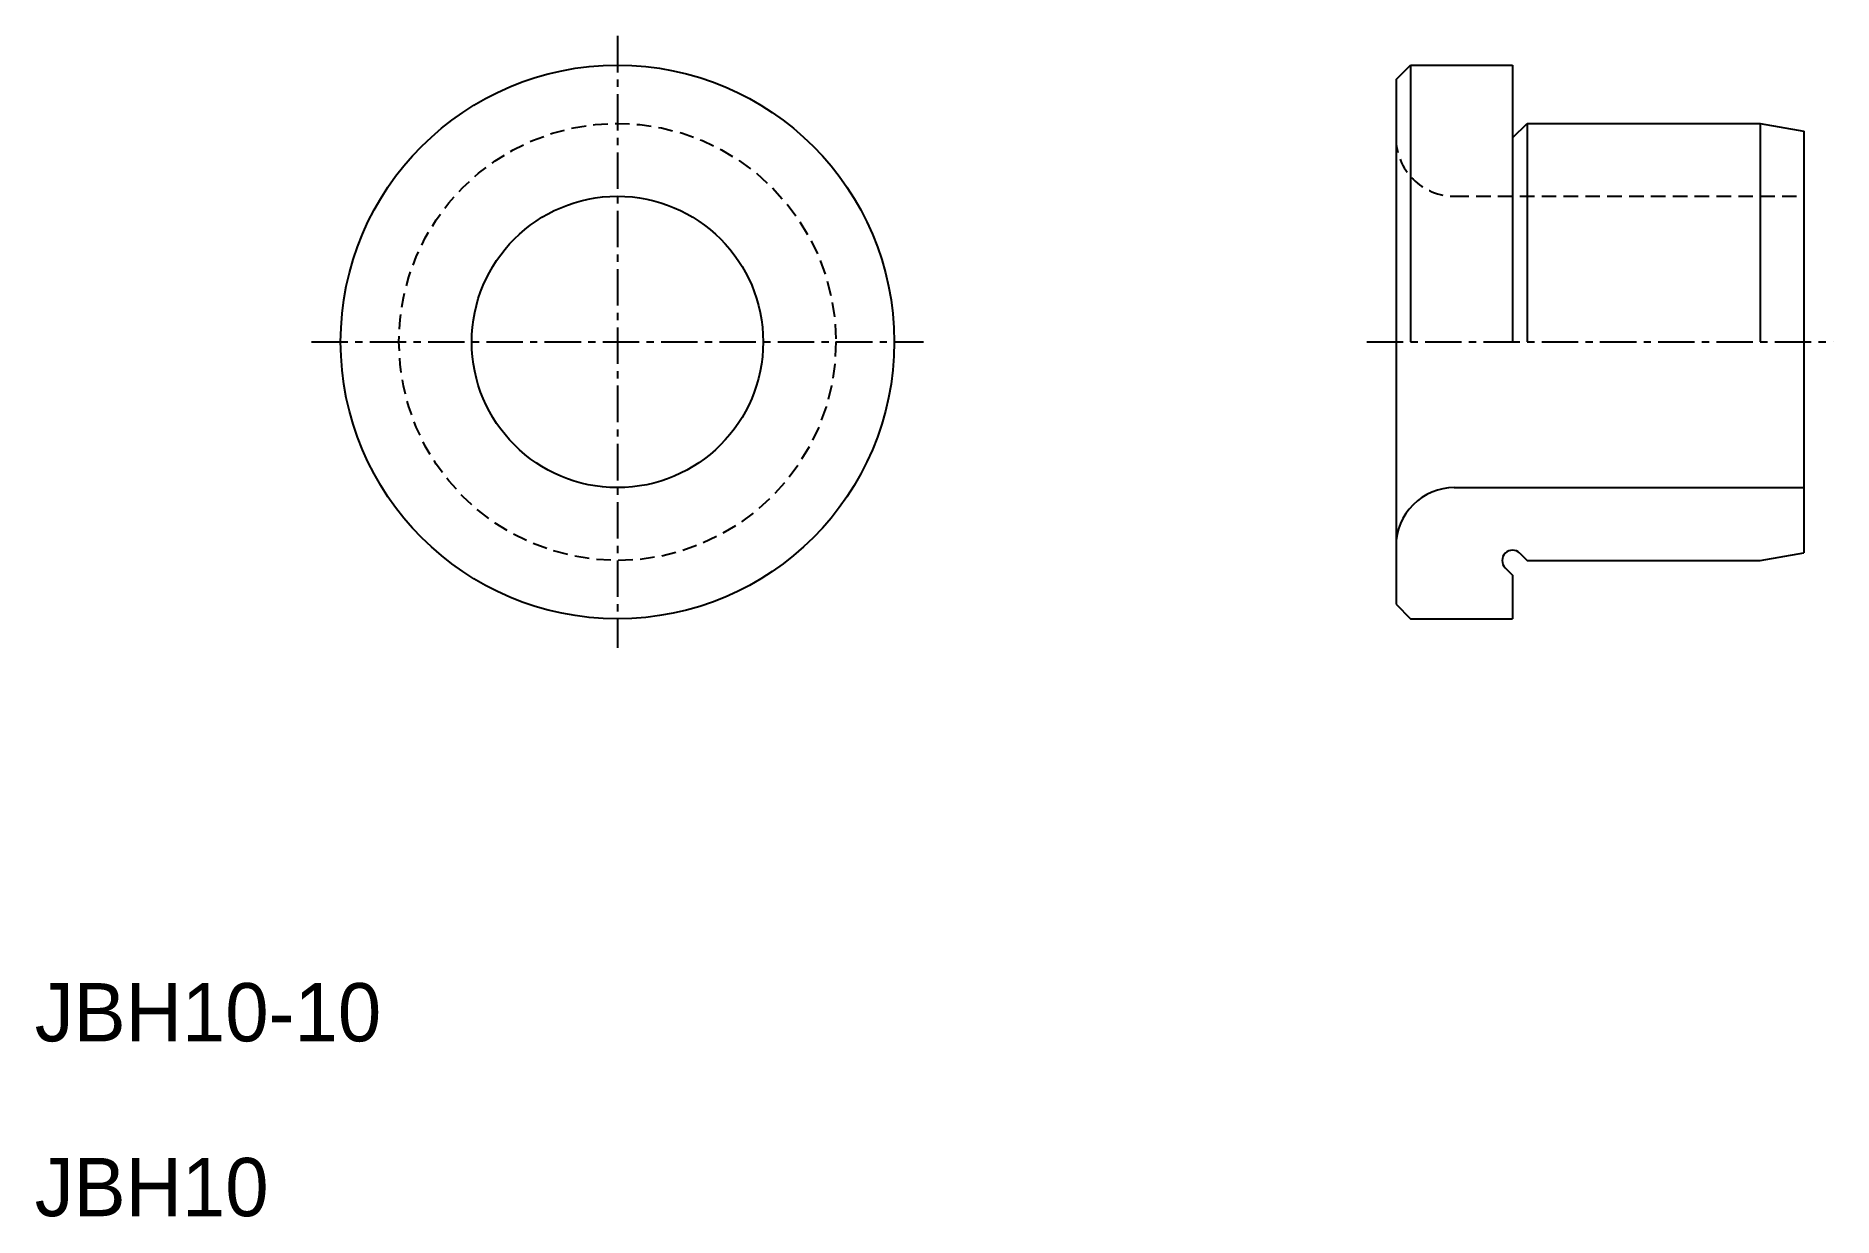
# Model space of a CAD drawing. Extents: x 10 to 71.7, y 10 to 50.5.
import ezdxf

# ---------------------------------------------------------------- set-up
doc = ezdxf.new("R2010")
doc.units = 0
doc.linetypes.add('CENTER', pattern=[2, 1.25, -0.25, 0.25, -0.25])
doc.linetypes.add('DASHED', pattern=[0.75, 0.5, -0.25])
doc.layers.get('0').update_dxf_attribs({"linetype": 'CONTINUOUS'})
doc.layers.add('CENTER', color=1, linetype='CENTER')

msp = doc.modelspace()

# ---------------------------------------------------------------- linework, layer by layer
at = {"color": 7, "linetype": 'CONTINUOUS'}
for p, q in [((56.721, 49), (57.221, 49.5)), ((57.221, 49.5), (57.221, 40)), ((57.221, 49.5), (60.721, 49.5)), ((60.721, 49.5), (60.721, 40)), ((56.721, 49), (56.721, 31)), ((60.721, 47), (61.221, 47.5)), ((61.221, 47.5), (61.221, 40)), ((61.221, 47.5), (69.221, 47.5)), ((69.221, 47.5), (69.221, 40)), ((69.221, 47.5), (70.721, 47.236)), ((60.721, 47.125), (60.721, 47.125)), ((70.721, 47.236), (70.721, 32.764)), ((60.721, 44.75), (60.721, 44.75)), ((58.721, 35), (70.721, 35)), ((60.971, 32.75), (61.221, 32.5)), ((69.221, 32.5), (70.721, 32.764)), ((60.471, 32.25), (60.721, 32)), ((61.221, 32.5), (69.221, 32.5)), ((60.721, 32), (60.721, 30.5)), ((56.721, 31), (57.221, 30.5)), ((57.221, 30.5), (60.721, 30.5))]:
    msp.add_line(p, q, dxfattribs=at)
at = {"color": 3, "linetype": 'DASHED'}
msp.add_line((58.721, 45), (70.721, 45), dxfattribs=at)
at = {"color": 7, "linetype": 'CONTINUOUS'}
for radius in [9.5, 5]:
    msp.add_circle((30, 40), radius, dxfattribs=at)
at = {"color": 3, "linetype": 'DASHED'}
msp.add_circle((30, 40), 7.5, dxfattribs=at)
msp.add_arc((58.721, 47), 2, 179.99999, 270, dxfattribs=at)
at = {"color": 7, "linetype": 'CONTINUOUS'}
for centre, radius, start, end in [((58.721, 33), 2, 90, 180.00001), ((60.721, 32.5), 0.354, 45, 225)]:
    msp.add_arc(centre, radius, start, end, dxfattribs=at)
at = {"layer": 'CENTER', "color": 1, "linetype": 'CENTER'}
for p, q in [((30, 50.5), (30, 29.5)), ((19.5, 40), (40.5, 40)), ((55.721, 40), (71.721, 40))]:
    msp.add_line(p, q, dxfattribs=at)

# ---------------------------------------------------------------- texts
at = {"color": 7, "linetype": 'CONTINUOUS'}
for s, p in [('JBH10-10', (10, 16)), ('JBH10', (10, 10))]:
    msp.add_text(s, height=2, dxfattribs=at).set_placement(p)

doc.saveas('drawing.dxf')
